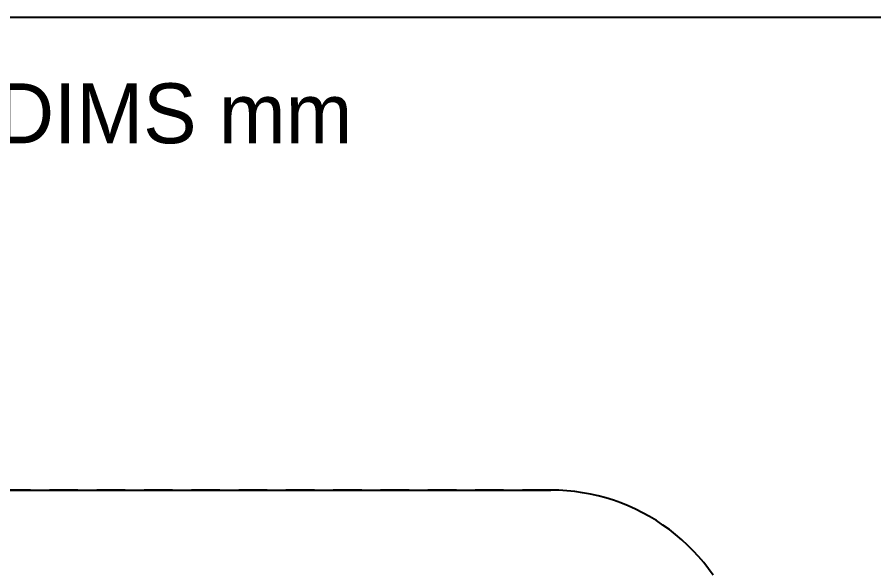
# Model space of a CAD drawing. Extents: x 8 to 586, y 8 to 412.
# Drawn here: x 168.7 to 223, y 377 to 412 of the extents above; entities that cross this region are included whole.
import ezdxf

# ---------------------------------------------------------------- set-up
doc = ezdxf.new("R2010")
doc.units = 0
doc.linetypes.add('CENTER', pattern=[10.2, 6, -1.6, 1, -1.6])
doc.linetypes.add('DASHED', pattern=[3, 1.8, -1.2])
for name, color, linetype in [('FRAME', 250, 'CONTINUOUS'), ('HIDDEN', 8, 'DASHED'), ('LABEL', 7, 'CONTINUOUS'), ('SEAM', 3, 'CENTER'), ('VISIBLE', 7, 'CONTINUOUS')]:
    doc.layers.add(name, color=color, linetype=linetype)

msp = doc.modelspace()

# ---------------------------------------------------------------- linework, layer by layer
at = {"layer": 'FRAME'}
msp.add_line((8, 412), (586, 412), dxfattribs=at)
at = {"layer": 'HIDDEN'}
for p, q in [((202.5, 382), (52.5, 382)), ((203.0033, 381.9899), (202.5, 382)), ((203.5058, 381.9595), (203.0033, 381.9899)), ((204.0067, 381.9089), (203.5058, 381.9595)), ((204.5051, 381.8381), (204.0067, 381.9089)), ((205.0003, 381.7474), (204.5051, 381.8381)), ((205.4914, 381.6368), (205.0003, 381.7474)), ((205.9777, 381.5065), (205.4914, 381.6368)), ((206.4583, 381.3567), (205.9777, 381.5065)), ((206.9326, 381.1877), (206.4583, 381.3567)), ((207.3996, 380.9997), (206.9326, 381.1877)), ((207.8587, 380.7931), (207.3996, 380.9997)), ((208.309, 380.5682), (207.8587, 380.7931)), ((208.75, 380.3253), (208.309, 380.5682)), ((209.1808, 380.0649), (208.75, 380.3253)), ((209.6008, 379.7873), (209.1808, 380.0649)), ((210.0093, 379.493), (209.6008, 379.7873)), ((210.4056, 379.1826), (210.0093, 379.493)), ((210.789, 378.8564), (210.4056, 379.1826)), ((211.1591, 378.515), (210.789, 378.8564)), ((211.515, 378.1591), (211.1591, 378.515)), ((211.8564, 377.789), (211.515, 378.1591)), ((212.1826, 377.4056), (211.8564, 377.789)), ((212.493, 377.0093), (212.1826, 377.4056)), ((212.7873, 376.6008), (212.493, 377.0093))]:
    msp.add_line(p, q, dxfattribs=at)
at = {"layer": 'SEAM'}
for p, q in [((127.5, 382), (202.5, 382)), ((203.0033, 381.9899), (202.5, 382)), ((203.5058, 381.9595), (203.0033, 381.9899)), ((204.0067, 381.9089), (203.5058, 381.9595)), ((204.5051, 381.8381), (204.0067, 381.9089)), ((205.0003, 381.7474), (204.5051, 381.8381)), ((205.4914, 381.6368), (205.0003, 381.7474)), ((205.9777, 381.5065), (205.4914, 381.6368)), ((206.4583, 381.3567), (205.9777, 381.5065)), ((206.9326, 381.1877), (206.4583, 381.3567)), ((207.3996, 380.9997), (206.9326, 381.1877)), ((207.8587, 380.7931), (207.3996, 380.9997)), ((208.309, 380.5682), (207.8587, 380.7931)), ((208.75, 380.3253), (208.309, 380.5682)), ((209.1808, 380.0649), (208.75, 380.3253)), ((209.6008, 379.7873), (209.1808, 380.0649)), ((210.0093, 379.493), (209.6008, 379.7873)), ((210.4056, 379.1826), (210.0093, 379.493)), ((210.789, 378.8564), (210.4056, 379.1826)), ((211.1591, 378.515), (210.789, 378.8564)), ((211.515, 378.1591), (211.1591, 378.515)), ((211.8564, 377.789), (211.515, 378.1591)), ((212.1826, 377.4056), (211.8564, 377.789)), ((212.493, 377.0093), (212.1826, 377.4056)), ((212.7873, 376.6008), (212.493, 377.0093))]:
    msp.add_line(p, q, dxfattribs=at)
at = {"layer": 'VISIBLE'}
for p, q in [((52.5, 382), (202.5, 382)), ((203.0033, 381.9899), (202.5, 382)), ((203.5058, 381.9595), (203.0033, 381.9899)), ((204.0067, 381.9089), (203.5058, 381.9595)), ((204.5051, 381.8381), (204.0067, 381.9089)), ((205.0003, 381.7474), (204.5051, 381.8381)), ((205.4914, 381.6368), (205.0003, 381.7474)), ((205.9777, 381.5065), (205.4914, 381.6368)), ((206.4583, 381.3567), (205.9777, 381.5065)), ((206.9326, 381.1877), (206.4583, 381.3567)), ((207.3996, 380.9997), (206.9326, 381.1877)), ((207.8587, 380.7931), (207.3996, 380.9997)), ((208.309, 380.5682), (207.8587, 380.7931)), ((208.75, 380.3253), (208.309, 380.5682)), ((209.1808, 380.0649), (208.75, 380.3253)), ((209.6008, 379.7873), (209.1808, 380.0649)), ((210.0093, 379.493), (209.6008, 379.7873)), ((210.4056, 379.1826), (210.0093, 379.493)), ((210.789, 378.8564), (210.4056, 379.1826)), ((211.1591, 378.515), (210.789, 378.8564)), ((211.515, 378.1591), (211.1591, 378.515)), ((211.8564, 377.789), (211.515, 378.1591)), ((212.1826, 377.4056), (211.8564, 377.789)), ((212.493, 377.0093), (212.1826, 377.4056)), ((212.7873, 376.6008), (212.493, 377.0093))]:
    msp.add_line(p, q, dxfattribs=at)

# ---------------------------------------------------------------- texts
at = {"layer": 'LABEL'}
msp.add_text('ASSEMBLED PART  .  1:2  .  THIRD-ANGLE PROJECTION  .  ALL DIMS mm', height=3.8, dxfattribs=at).set_placement((14, 404))

doc.saveas('drawing.dxf')
